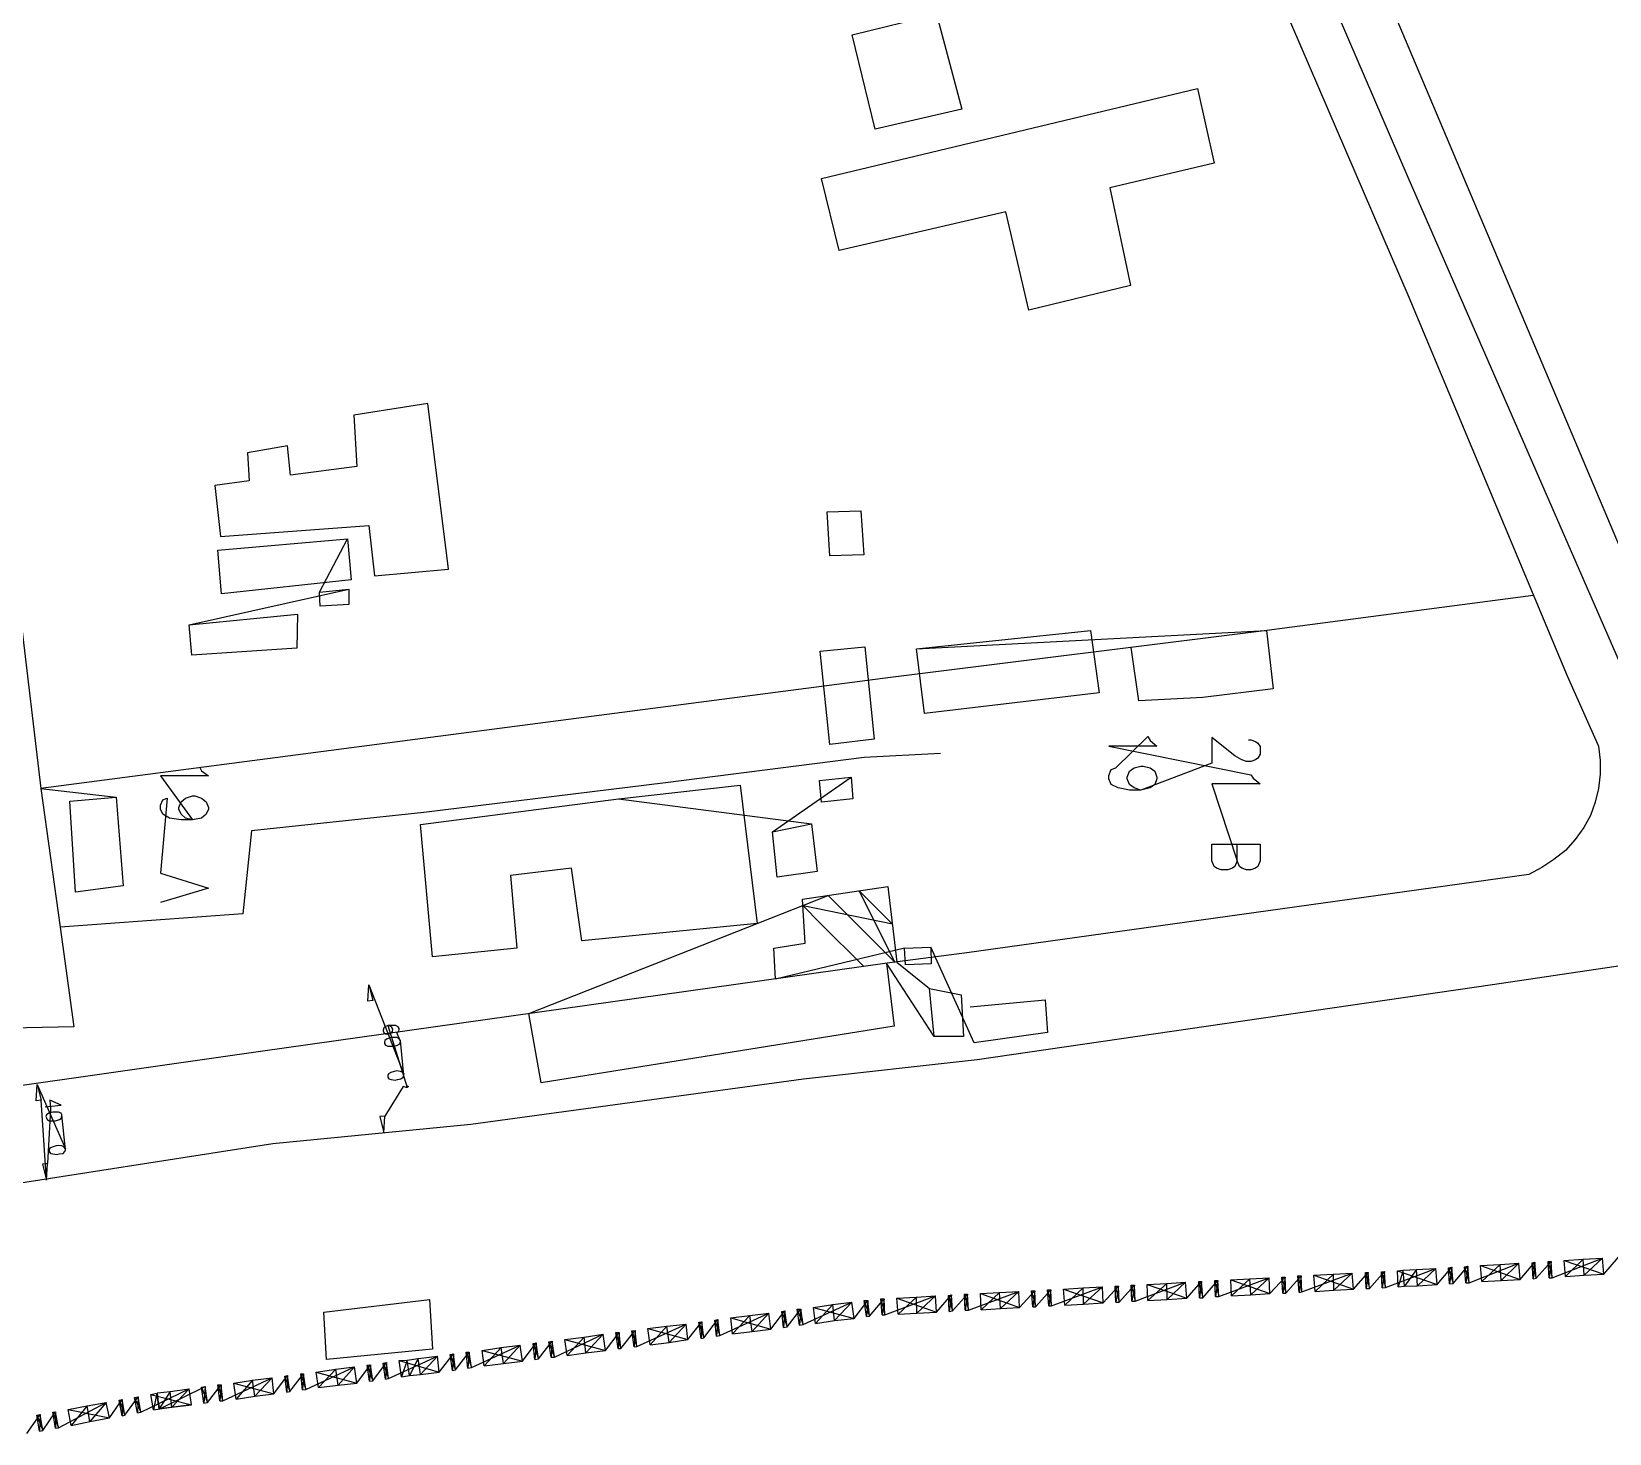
# Model space of a CAD drawing. Header units: metres. Extents: x 0 to 805, y 0 to 1107.
# Drawn here: x 334 to 508.9, y 103.7 to 259.1 of the extents above; entities that cross this region are included whole.
import ezdxf

# ---------------------------------------------------------------- set-up
doc = ezdxf.new("R2010")
doc.units = ezdxf.units.M
doc.layers.add('GUIDES', color=8, linetype='Continuous')
doc.layers.add('ROADS', color=7, linetype='Continuous')

msp = doc.modelspace()

# ---------------------------------------------------------------- linework, layer by layer
at = {"layer": 'GUIDES'}
for points in [[(434.33, 261.03), (437.13, 250.49), (427.54, 248.27), (425, 258.75), (434.33, 261.03)], [(463.29, 252.78), (465.13, 244.52), (453.57, 241.79), (455.86, 230.94), (444.56, 228.2), (442.02, 239.13), (423.54, 234.81), (421.57, 242.81), (463.29, 252.78)], [(377.94, 217.85), (369.75, 216.58), (370.07, 210.87), (362.7, 209.92), (362.39, 213.16), (357.94, 212.39), (358.13, 209.28), (354.32, 208.77), (354.96, 203.12), (371.4, 204.33), (372.04, 198.74), (380.23, 199.5), (377.94, 217.85)], [(425.95, 205.98), (426.27, 201.09), (422.52, 200.96), (422.2, 205.85), (425.95, 205.98)], [(369.05, 202.87), (369.44, 198.3), (355.08, 196.77), (354.64, 201.6), (369.05, 202.87)], [(369.18, 197.28), (369.18, 195.57), (366.01, 195.38), (365.94, 196.96), (369.18, 197.28)], [(363.47, 194.49), (363.4, 190.74), (351.78, 189.98), (351.47, 193.34), (363.47, 194.49)], [(451.41, 192.71), (452.37, 185.79), (433, 183.5), (432.11, 190.68), (451.41, 192.71)], [(426.4, 190.87), (427.41, 180.64), (422.52, 180.07), (421.44, 190.42), (426.4, 190.87)], [(412.55, 175.56), (414.46, 160.2), (395.03, 158.29), (393.88, 166.36), (387.09, 165.53), (387.79, 157.47), (378.45, 156.51), (377.12, 171.18), (399.09, 174.04), (412.55, 175.56)], [(424.87, 176.45), (425.06, 174.04), (421.57, 173.66), (421.38, 176.07), (424.87, 176.45)], [(343.4, 174.23), (344.16, 164.39), (338.89, 163.69), (338.26, 173.79), (343.4, 174.23)], [(420.49, 171.25), (421.12, 165.97), (416.68, 165.34), (416.17, 170.36), (420.49, 171.25)], [(433.7, 157.59), (433.76, 155.75), (430.9, 155.62), (430.78, 157.47), (433.7, 157.59)], [(371.85, 151.69), (371.28, 151.62), (371.4, 153.4), (371.85, 151.69)], [(433.57, 153.02), (437.06, 152.32), (437.32, 147.69), (434.08, 147.69), (433.57, 153.02)], [(374.9, 147.24), (374.77, 147.43), (374.52, 147.56), (374.07, 147.56), (373.82, 147.56), (373.44, 147.43), (373.18, 147.24), (373.12, 147.05), (373.12, 146.92), (373.25, 146.73), (373.5, 146.61), (373.94, 146.61), (374.2, 146.61), (374.58, 146.73), (374.83, 146.86), (374.9, 147.12), (374.9, 147.24)], [(375.28, 143.5), (375.15, 143.69), (374.9, 143.81), (374.45, 143.88), (374.2, 143.81), (373.82, 143.69), (373.56, 143.56), (373.5, 143.37), (373.5, 143.18), (373.63, 142.99), (373.88, 142.92), (374.33, 142.86), (374.58, 142.92), (374.96, 142.99), (375.21, 143.18), (375.28, 143.37), (375.28, 143.5)], [(335.08, 140.64), (334.51, 140.57), (334.64, 142.35), (335.08, 140.64)], [(337.37, 138.99), (337.3, 139.18), (336.99, 139.3), (336.61, 139.3), (336.35, 139.3), (335.91, 139.18), (335.65, 138.99), (335.59, 138.8), (335.65, 138.67), (335.72, 138.48), (335.97, 138.35), (336.42, 138.35), (336.67, 138.35), (337.11, 138.48), (337.3, 138.61), (337.37, 138.86), (337.37, 138.99)], [(373.18, 138.86), (372.61, 138.8), (373.06, 137.02), (373.18, 138.86)], [(337.75, 135.24), (337.62, 135.43), (337.37, 135.56), (336.99, 135.62), (336.73, 135.56), (336.29, 135.43), (336.03, 135.3), (335.97, 135.11), (335.97, 134.92), (336.1, 134.73), (336.35, 134.67), (336.8, 134.61), (337.05, 134.67), (337.5, 134.73), (337.69, 134.92), (337.75, 135.11), (337.75, 135.24)], [(335.78, 133.59), (335.21, 133.53), (335.65, 131.75), (335.78, 133.59)], [(498.91, 122.54), (496.94, 120.64), (496.82, 122.41), (498.91, 122.54)], [(499.04, 120.76), (498.91, 122.54), (496.94, 120.64), (499.04, 120.76)], [(500.69, 122.67), (500.5, 120.83), (500.37, 122.6), (500.69, 122.67)], [(500.82, 120.89), (500.69, 122.67), (500.5, 120.83), (500.82, 120.89)], [(502.47, 122.73), (502.28, 120.95), (502.15, 122.73), (502.47, 122.73)], [(502.6, 120.95), (502.47, 122.73), (502.28, 120.95), (502.6, 120.95)], [(506.02, 122.99), (504.06, 121.08), (503.93, 122.86), (506.02, 122.99)], [(506.15, 121.21), (506.02, 122.99), (504.06, 121.08), (506.15, 121.21)], [(508.18, 123.11), (506.15, 121.21), (506.02, 122.99), (508.18, 123.11)], [(508.31, 121.33), (508.18, 123.11), (506.15, 121.21), (508.31, 121.33)], [(469.07, 120.83), (467.04, 118.92), (466.97, 120.7), (469.07, 120.83)], [(469.19, 119.05), (469.07, 120.83), (467.04, 118.92), (469.19, 119.05)], [(471.23, 120.95), (469.19, 119.05), (469.07, 120.83), (471.23, 120.95)], [(471.29, 119.18), (471.23, 120.95), (469.19, 119.05), (471.29, 119.18)], [(473, 121.02), (472.75, 119.24), (472.62, 121.02), (473, 121.02)], [(473.07, 119.24), (473, 121.02), (472.75, 119.24), (473.07, 119.24)], [(474.78, 121.14), (474.53, 119.3), (474.4, 121.14), (474.78, 121.14)], [(474.85, 119.37), (474.78, 121.14), (474.53, 119.3), (474.85, 119.37)], [(478.34, 121.33), (476.31, 119.43), (476.18, 121.21), (478.34, 121.33)], [(478.4, 119.56), (478.34, 121.33), (476.31, 119.43), (478.4, 119.56)], [(480.43, 121.46), (478.4, 119.56), (478.34, 121.33), (480.43, 121.46)], [(480.56, 119.68), (480.43, 121.46), (478.4, 119.56), (480.56, 119.68)], [(482.21, 121.52), (481.96, 119.75), (481.89, 121.52), (482.21, 121.52)], [(482.34, 119.75), (482.21, 121.52), (481.96, 119.75), (482.34, 119.75)], [(483.99, 121.65), (483.74, 119.81), (483.67, 121.59), (483.99, 121.65)], [(484.12, 119.87), (483.99, 121.65), (483.74, 119.81), (484.12, 119.87)], [(486.09, 121.78), (485.51, 119.94), (485.45, 121.72), (486.09, 121.78)], [(486.21, 120), (486.09, 121.78), (485.51, 119.94), (486.21, 120)], [(487.55, 121.84), (486.21, 120), (486.09, 121.78), (487.55, 121.84)], [(487.67, 120.06), (487.55, 121.84), (486.21, 120), (487.67, 120.06)], [(489.7, 121.97), (487.67, 120.06), (487.55, 121.84), (489.7, 121.97)], [(489.83, 120.19), (489.7, 121.97), (487.67, 120.06), (489.83, 120.19)], [(491.48, 122.1), (491.23, 120.25), (491.1, 122.03), (491.48, 122.1)], [(491.61, 120.32), (491.48, 122.1), (491.23, 120.25), (491.61, 120.32)], [(493.26, 122.22), (493.01, 120.38), (492.88, 122.16), (493.26, 122.22)], [(493.39, 120.38), (493.26, 122.22), (493.01, 120.38), (493.39, 120.38)], [(496.82, 122.41), (494.78, 120.51), (494.66, 122.29), (496.82, 122.41)], [(496.94, 120.64), (496.82, 122.41), (494.78, 120.51), (496.94, 120.64)], [(435.98, 119.05), (435.73, 117.21), (435.67, 118.98), (435.98, 119.05)], [(436.11, 117.27), (435.98, 119.05), (435.73, 117.21), (436.11, 117.27)], [(437.76, 119.11), (437.51, 117.33), (437.44, 119.11), (437.76, 119.11)], [(437.89, 117.33), (437.76, 119.11), (437.51, 117.33), (437.89, 117.33)], [(441.32, 119.3), (439.29, 117.4), (439.22, 119.18), (441.32, 119.3)], [(441.44, 117.52), (441.32, 119.3), (439.29, 117.4), (441.44, 117.52)], [(443.48, 119.43), (441.44, 117.52), (441.32, 119.3), (443.48, 119.43)], [(443.54, 117.65), (443.48, 119.43), (441.44, 117.52), (443.54, 117.65)], [(445.25, 119.49), (445, 117.71), (444.87, 119.49), (445.25, 119.49)], [(445.32, 117.71), (445.25, 119.49), (445, 117.71), (445.32, 117.71)], [(447.03, 119.62), (446.78, 117.84), (446.65, 119.62), (447.03, 119.62)], [(447.1, 117.84), (447.03, 119.62), (446.78, 117.84), (447.1, 117.84)], [(450.59, 119.81), (448.56, 117.91), (448.43, 119.68), (450.59, 119.81)], [(450.65, 118.03), (450.59, 119.81), (448.56, 117.91), (450.65, 118.03)], [(452.75, 119.94), (450.65, 118.03), (450.59, 119.81), (452.75, 119.94)], [(452.81, 118.16), (452.75, 119.94), (450.65, 118.03), (452.81, 118.16)], [(454.53, 120), (454.21, 118.22), (454.14, 120), (454.53, 120)], [(454.59, 118.22), (454.53, 120), (454.21, 118.22), (454.59, 118.22)], [(456.3, 120.13), (455.99, 118.35), (455.92, 120.13), (456.3, 120.13)], [(456.37, 118.35), (456.3, 120.13), (455.99, 118.35), (456.37, 118.35)], [(459.86, 120.32), (457.76, 118.41), (457.7, 120.19), (459.86, 120.32)], [(459.92, 118.54), (459.86, 120.32), (457.76, 118.41), (459.92, 118.54)], [(461.96, 120.45), (459.92, 118.54), (459.86, 120.32), (461.96, 120.45)], [(462.08, 118.67), (461.96, 120.45), (459.92, 118.54), (462.08, 118.67)], [(463.73, 120.51), (463.48, 118.73), (463.42, 120.51), (463.73, 120.51)], [(463.86, 118.73), (463.73, 120.51), (463.48, 118.73), (463.86, 118.73)], [(465.51, 120.64), (465.26, 118.86), (465.19, 120.64), (465.51, 120.64)], [(465.64, 118.86), (465.51, 120.64), (465.26, 118.86), (465.64, 118.86)], [(378.14, 118.54), (378.45, 113.02), (366.71, 111.87), (366.39, 117.14), (378.14, 118.54)], [(417.51, 117.27), (417.38, 115.43), (417.19, 117.21), (417.51, 117.27)], [(417.76, 115.49), (417.51, 117.27), (417.38, 115.43), (417.76, 115.49)], [(419.28, 117.46), (419.16, 115.68), (418.9, 117.46), (419.28, 117.46)], [(419.54, 115.75), (419.28, 117.46), (419.16, 115.68), (419.54, 115.75)], [(422.84, 117.97), (420.93, 115.87), (420.68, 117.65), (422.84, 117.97)], [(423.03, 116.19), (422.84, 117.97), (420.93, 115.87), (423.03, 116.19)], [(424.93, 118.22), (423.03, 116.19), (422.84, 117.97), (424.93, 118.22)], [(425.19, 116.44), (424.93, 118.22), (423.03, 116.19), (425.19, 116.44)], [(426.71, 118.41), (426.59, 116.64), (426.33, 118.41), (426.71, 118.41)], [(426.9, 116.7), (426.71, 118.41), (426.59, 116.64), (426.9, 116.7)], [(428.55, 118.6), (428.3, 116.83), (428.17, 118.6), (428.55, 118.6)], [(428.62, 116.83), (428.55, 118.6), (428.3, 116.83), (428.62, 116.83)], [(432.11, 118.79), (430.08, 116.89), (429.95, 118.67), (432.11, 118.79)], [(432.17, 117.02), (432.11, 118.79), (430.08, 116.89), (432.17, 117.02)], [(434.21, 118.92), (432.17, 117.02), (432.11, 118.79), (434.21, 118.92)], [(434.33, 117.14), (434.21, 118.92), (432.17, 117.02), (434.33, 117.14)], [(404.42, 115.56), (402.58, 113.52), (402.33, 115.3), (404.42, 115.56)], [(404.68, 113.78), (404.42, 115.56), (402.58, 113.52), (404.68, 113.78)], [(406.58, 115.81), (404.68, 113.78), (404.42, 115.56), (406.58, 115.81)], [(406.77, 114.1), (406.58, 115.81), (404.68, 113.78), (406.77, 114.1)], [(408.3, 116.06), (408.23, 114.22), (407.98, 116), (408.3, 116.06)], [(408.55, 114.29), (408.3, 116.06), (408.23, 114.22), (408.55, 114.29)], [(410.08, 116.32), (409.95, 114.48), (409.76, 116.25), (410.08, 116.32)], [(410.33, 114.54), (410.08, 116.32), (409.95, 114.48), (410.33, 114.54)], [(413.63, 116.76), (411.73, 114.73), (411.54, 116.51), (413.63, 116.76)], [(413.89, 114.98), (413.63, 116.76), (411.73, 114.73), (413.89, 114.98)], [(415.73, 117.02), (413.89, 114.98), (413.63, 116.76), (415.73, 117.02)], [(415.98, 115.24), (415.73, 117.02), (413.89, 114.98), (415.98, 115.24)], [(389.95, 113.71), (389.82, 111.87), (389.63, 113.65), (389.95, 113.71)], [(390.2, 111.94), (389.95, 113.71), (389.82, 111.87), (390.2, 111.94)], [(391.72, 113.9), (391.6, 112.13), (391.34, 113.84), (391.72, 113.9)], [(391.98, 112.13), (391.72, 113.9), (391.6, 112.13), (391.98, 112.13)], [(395.28, 114.35), (393.38, 112.32), (393.12, 114.1), (395.28, 114.35)], [(395.47, 112.63), (395.28, 114.35), (393.38, 112.32), (395.47, 112.63)], [(397.38, 114.67), (395.47, 112.63), (395.28, 114.35), (397.38, 114.67)], [(397.63, 112.89), (397.38, 114.67), (395.47, 112.63), (397.63, 112.89)], [(399.15, 114.86), (399.03, 113.08), (398.77, 114.86), (399.15, 114.86)], [(399.34, 113.08), (399.15, 114.86), (399.03, 113.08), (399.34, 113.08)], [(400.93, 115.11), (400.8, 113.27), (400.55, 115.05), (400.93, 115.11)], [(401.12, 113.33), (400.93, 115.11), (400.8, 113.27), (401.12, 113.33)], [(376.87, 112), (375.91, 110.09), (375.66, 111.81), (376.87, 112)], [(377.12, 110.22), (376.87, 112), (375.91, 110.09), (377.12, 110.22)], [(379.02, 112.25), (377.12, 110.22), (376.87, 112), (379.02, 112.25)], [(379.21, 110.48), (379.02, 112.25), (377.12, 110.22), (379.21, 110.48)], [(380.8, 112.51), (380.68, 110.67), (380.42, 112.44), (380.8, 112.51)], [(380.99, 110.73), (380.8, 112.51), (380.68, 110.67), (380.99, 110.73)], [(382.52, 112.7), (382.39, 110.92), (382.2, 112.7), (382.52, 112.7)], [(382.77, 110.98), (382.52, 112.7), (382.39, 110.92), (382.77, 110.98)], [(386.07, 113.21), (384.17, 111.17), (383.98, 112.89), (386.07, 113.21)], [(386.33, 111.43), (386.07, 113.21), (384.17, 111.17), (386.33, 111.43)], [(388.17, 113.46), (386.33, 111.43), (386.07, 113.21), (388.17, 113.46)], [(388.42, 111.68), (388.17, 113.46), (386.33, 111.43), (388.42, 111.68)], [(364.17, 110.29), (364.04, 108.51), (363.85, 110.29), (364.17, 110.29)], [(364.42, 108.57), (364.17, 110.29), (364.04, 108.51), (364.42, 108.57)], [(367.72, 110.79), (365.82, 108.76), (365.56, 110.48), (367.72, 110.79)], [(367.98, 109.02), (367.72, 110.79), (365.82, 108.76), (367.98, 109.02)], [(369.82, 111.05), (367.98, 109.02), (367.72, 110.79), (369.82, 111.05)], [(370.07, 109.27), (369.82, 111.05), (367.98, 109.02), (370.07, 109.27)], [(371.59, 111.3), (371.47, 109.46), (371.21, 111.24), (371.59, 111.3)], [(371.85, 109.52), (371.59, 111.3), (371.47, 109.46), (371.85, 109.52)], [(373.37, 111.56), (373.25, 109.71), (372.99, 111.49), (373.37, 111.56)], [(373.56, 109.78), (373.37, 111.56), (373.25, 109.71), (373.56, 109.78)], [(375.66, 111.81), (375.02, 109.97), (374.77, 111.75), (375.66, 111.81)], [(375.91, 110.09), (375.66, 111.81), (375.02, 109.97), (375.91, 110.09)], [(351.47, 108.63), (349.56, 106.6), (349.37, 108.32), (351.47, 108.63)], [(351.72, 106.86), (351.47, 108.63), (349.56, 106.6), (351.72, 106.86)], [(353.24, 108.89), (353.12, 107.05), (352.86, 108.82), (353.24, 108.89)], [(353.5, 107.11), (353.24, 108.89), (353.12, 107.05), (353.5, 107.11)], [(355.02, 109.08), (354.89, 107.3), (354.64, 109.08), (355.02, 109.08)], [(355.21, 107.3), (355.02, 109.08), (354.89, 107.3), (355.21, 107.3)], [(358.51, 109.59), (356.67, 107.49), (356.42, 109.27), (358.51, 109.59)], [(358.77, 107.81), (358.51, 109.59), (356.67, 107.49), (358.77, 107.81)], [(360.67, 109.84), (358.77, 107.81), (358.51, 109.59), (360.67, 109.84)], [(360.86, 108.06), (360.67, 109.84), (358.77, 107.81), (360.86, 108.06)], [(362.39, 110.09), (362.32, 108.25), (362.07, 110.03), (362.39, 110.09)], [(362.64, 108.32), (362.39, 110.09), (362.32, 108.25), (362.64, 108.32)], [(340.16, 106.73), (338.38, 104.57), (338.07, 106.35), (340.16, 106.73)], [(340.48, 105.01), (340.16, 106.73), (338.38, 104.57), (340.48, 105.01)], [(342.26, 107.11), (340.48, 105.01), (340.16, 106.73), (342.26, 107.11)], [(342.64, 105.4), (342.26, 107.11), (340.48, 105.01), (342.64, 105.4)], [(344.04, 107.43), (344.04, 105.65), (343.72, 107.36), (344.04, 107.43)], [(344.35, 105.71), (344.04, 107.43), (344.04, 105.65), (344.35, 105.71)], [(345.81, 107.75), (345.75, 105.97), (345.43, 107.68), (345.81, 107.75)], [(346.13, 106.03), (345.81, 107.75), (345.75, 105.97), (346.13, 106.03)], [(347.91, 108.13), (347.53, 106.28), (347.21, 108), (347.91, 108.13)], [(348.23, 106.41), (347.91, 108.13), (347.53, 106.28), (348.23, 106.41)], [(349.37, 108.32), (348.16, 106.41), (347.97, 108.19), (349.37, 108.32)], [(349.56, 106.6), (349.37, 108.32), (348.16, 106.41), (349.56, 106.6)], [(334.96, 105.78), (334.89, 103.94), (334.57, 105.71), (334.96, 105.78)], [(335.27, 104), (334.96, 105.78), (334.89, 103.94), (335.27, 104)], [(336.67, 106.09), (336.67, 104.25), (336.35, 106.03), (336.67, 106.09)], [(336.99, 104.32), (336.67, 106.09), (336.67, 104.25), (336.99, 104.32)]]:
    msp.add_lwpolyline(points, close=True, dxfattribs=at)
at = {"layer": 'ROADS'}
for points in [[(388.61, 478.14), (411.54, 427.85), (436.36, 372.92), (457.76, 324.41), (483.67, 264.46), (512.06, 197.28)], [(431.03, 371.78), (462.72, 298.37), (486.59, 242.94), (513.2, 181.98), (523.87, 157.59)], [(463.67, 283.13), (486.72, 229.67), (504.25, 187.69), (507.74, 179.88), (507.93, 178.29), (507.93, 176.77), (507.74, 175.18), (507.36, 173.66), (506.85, 172.2), (506.09, 170.86), (505.14, 169.53), (504.06, 168.32), (502.79, 167.31), (501.45, 166.42), (499.99, 165.66), (437.7, 156.96), (428.87, 155.81), (359.4, 146.04), (339.46, 143.18), (318.83, 140.26)], [(434.33, 261.03), (437.13, 250.49), (427.54, 248.27), (425, 258.75)], [(463.29, 252.78), (465.13, 244.52), (453.57, 241.79), (455.86, 230.94), (444.56, 228.2), (442.02, 239.13), (423.54, 234.81), (421.57, 242.81)], [(377.94, 217.85), (369.75, 216.58), (370.07, 210.87), (362.7, 209.92), (362.39, 213.16), (357.94, 212.39), (358.13, 209.28), (354.32, 208.77), (354.96, 203.12), (371.4, 204.33), (372.04, 198.74), (380.23, 199.5)], [(330.51, 213.16), (335.02, 175.18), (337.18, 159.82), (338.7, 148.77), (291.33, 147.75)], [(363.47, 194.49), (363.4, 190.74), (351.78, 189.98), (351.47, 193.34), (369.18, 197.28), (369.18, 195.57), (366.01, 195.38), (365.94, 196.96), (369.05, 202.87), (369.44, 198.3), (355.08, 196.77), (354.64, 201.6)], [(500.5, 196.58), (470.97, 192.71), (429.25, 187.5), (377.37, 180.71), (335.02, 175.18), (343.4, 174.23), (344.16, 164.39), (338.89, 163.69), (338.26, 173.79)], [(451.41, 192.71), (452.37, 185.79), (433, 183.5), (432.11, 190.68), (470.91, 192.71), (471.67, 186.23), (463.86, 185.28), (456.75, 184.9), (455.92, 190.8)], [(468.94, 180.58), (469.19, 180.58), (469.7, 180.39), (469.96, 180.2), (470.21, 179.82), (470.21, 178.99), (469.96, 178.55), (469.7, 178.36), (469.19, 178.17), (468.69, 178.17), (468.18, 178.36), (467.42, 178.8), (464.88, 180.83), (464.88, 177.98), (457, 174.99), (456.24, 175.25), (455.73, 175.63), (455.48, 176.26), (455.48, 176.45), (455.73, 177.09), (456.24, 177.47), (457, 177.66), (457.26, 177.66), (458.02, 177.47), (458.53, 177.09), (458.78, 176.45), (458.78, 176.26), (458.53, 175.63), (458.02, 175.25), (457, 174.99), (455.73, 174.99), (454.46, 175.25), (453.7, 175.63), (453.45, 176.26), (453.45, 176.64), (453.7, 177.28), (454.21, 177.47), (457.76, 180.96), (458.02, 180.52), (458.78, 179.88), (453.45, 179.88), (469.19, 176.71), (469.45, 176.33), (470.21, 175.69), (464.88, 175.69), (467.67, 167.18), (467.42, 166.55), (467.16, 166.36), (466.65, 166.17), (465.89, 166.17), (465.38, 166.36), (465.13, 166.55), (464.88, 167.18), (464.88, 169.02), (470.21, 169.02), (470.21, 167.18), (469.96, 166.55), (469.7, 166.36), (469.19, 166.17), (468.69, 166.17), (468.18, 166.36), (467.92, 166.55), (467.67, 167.18), (467.67, 169.02)], [(434.78, 179.06), (426.33, 178.61), (404.3, 175.82), (377.5, 172.52), (358.39, 170.48), (357.43, 161.28), (337.18, 159.82)], [(352.61, 177.6), (352.86, 177.15), (353.62, 176.58), (348.29, 176.58), (351.85, 171.69), (351.08, 171.88), (350.58, 172.32), (350.32, 172.9), (350.32, 173.09), (350.58, 173.72), (351.08, 174.1), (351.85, 174.36), (352.1, 174.36), (352.86, 174.1), (353.37, 173.72), (353.62, 173.09), (353.62, 172.9), (353.37, 172.32), (352.86, 171.88), (351.85, 171.69), (350.58, 171.69), (349.31, 171.88), (348.54, 172.32), (348.29, 172.9), (348.29, 173.34), (348.54, 173.91), (349.05, 174.1), (348.29, 165.78), (353.62, 164.13), (348.29, 162.55)], [(412.55, 175.56), (414.46, 160.2), (395.03, 158.29), (393.88, 166.36), (387.09, 165.53), (387.79, 157.47), (378.45, 156.51), (377.12, 171.18), (399.09, 174.04), (420.49, 171.25), (421.12, 165.97), (416.68, 165.34), (416.17, 170.36), (424.87, 176.45), (425.06, 174.04), (421.57, 173.66), (421.38, 176.07)], [(438.08, 150.99), (446.4, 151.75), (446.65, 148.13), (438.52, 146.99), (433.7, 157.59), (433.76, 155.75), (430.9, 155.62), (430.78, 157.47), (416.49, 154.04), (416.3, 157.47), (419.79, 158.04), (419.47, 162.93), (428.94, 164.32), (429.95, 155.94), (433.57, 153.02), (437.06, 152.32), (437.32, 147.69), (434.08, 147.69), (428.81, 155.81), (429.63, 148.83), (390.52, 142.54), (389.12, 150.23), (422.33, 163.31), (424.87, 160.77), (429.76, 155.88), (425.76, 163.82), (428.3, 161.28), (429.44, 160.13), (419.54, 162.16), (421.44, 160.26), (426.27, 155.43)], [(325.18, 130.29), (360.74, 135.81), (382.71, 137.97), (419.6, 142.99), (438.84, 145.15), (495.99, 153.47), (523.87, 157.59)], [(371.85, 151.69), (371.28, 151.62), (371.4, 153.4), (375.28, 143.5), (375.15, 143.69), (374.9, 143.81), (374.45, 143.88), (374.2, 143.81), (373.82, 143.69), (373.56, 143.56), (373.5, 143.37), (373.5, 143.18), (373.63, 142.99), (373.88, 142.92), (374.33, 142.86), (374.58, 142.92), (374.96, 142.99), (375.21, 143.18), (375.28, 143.37), (374.9, 147.24), (374.77, 147.43), (374.52, 147.56), (374.07, 147.56), (373.82, 147.56), (373.44, 147.43), (373.18, 147.24), (373.12, 147.05), (373.12, 146.92), (373.25, 146.73), (373.5, 146.61), (373.94, 146.61), (374.2, 146.61), (374.58, 146.73), (374.83, 146.86), (374.9, 147.12), (374.52, 148.13), (374.71, 148.26), (374.77, 148.45), (374.77, 148.58), (374.64, 148.77), (374.39, 148.89), (373.94, 148.89), (373.5, 148.89), (373.18, 148.77), (373.06, 148.64), (372.99, 148.39), (372.99, 148.32), (373.06, 148.13), (373.25, 148), (373.5, 148), (373.63, 148), (373.88, 148.07), (374.01, 148.26), (374.07, 148.45), (374.07, 148.51), (373.94, 148.7), (373.75, 148.83), (373.5, 148.89), (375.66, 142.04), (375.6, 142.1), (375.66, 142.23), (375.79, 142.16), (375.66, 142.04), (375.53, 142.04), (375.34, 142.1), (375.21, 142.16), (373.18, 138.86), (372.61, 138.8), (373.06, 137.02)], [(335.53, 139.88), (337.3, 140.07), (336.03, 140.64), (336.1, 139.62), (335.78, 133.59), (335.21, 133.53), (335.65, 131.75), (335.08, 140.64), (334.51, 140.57), (334.64, 142.35), (337.75, 135.24), (337.62, 135.43), (337.37, 135.56), (336.99, 135.62), (336.73, 135.56), (336.29, 135.43), (336.03, 135.3), (335.97, 135.11), (335.97, 134.92), (336.1, 134.73), (336.35, 134.67), (336.8, 134.61), (337.05, 134.67), (337.5, 134.73), (337.69, 134.92), (337.75, 135.11), (337.37, 138.99), (337.3, 139.18), (336.99, 139.3), (336.61, 139.3), (336.35, 139.3), (335.91, 139.18), (335.65, 138.99), (335.59, 138.8), (335.65, 138.67), (335.72, 138.48), (335.97, 138.35), (336.42, 138.35), (336.67, 138.35), (337.11, 138.48), (337.3, 138.61), (337.37, 138.86)], [(333.49, 103.68), (334.96, 105.78), (334.89, 103.94), (334.57, 105.71), (335.27, 104), (336.67, 106.09), (336.67, 104.25), (336.35, 106.03), (336.99, 104.32), (342.26, 107.11), (340.48, 105.01), (340.16, 106.73), (338.38, 104.57), (338.07, 106.35), (342.64, 105.4), (344.04, 107.43), (344.04, 105.65), (343.72, 107.36), (344.35, 105.71), (345.81, 107.75), (345.75, 105.97), (345.43, 107.68), (346.13, 106.03), (351.47, 108.63), (349.56, 106.6), (349.37, 108.32), (348.16, 106.41), (347.91, 108.13), (347.53, 106.28), (347.21, 108), (351.72, 106.86), (348.23, 106.41), (353.24, 108.89), (353.12, 107.05), (352.86, 108.82), (353.5, 107.11), (355.02, 109.08), (354.89, 107.3), (354.64, 109.08), (355.21, 107.3), (360.67, 109.84), (358.77, 107.81), (358.51, 109.59), (356.67, 107.49), (356.42, 109.27), (360.86, 108.06), (362.39, 110.09), (362.32, 108.25), (362.07, 110.03), (362.64, 108.32), (364.17, 110.29), (364.04, 108.51), (363.85, 110.29), (364.42, 108.57), (369.82, 111.05), (367.98, 109.02), (367.72, 110.79), (365.82, 108.76), (365.56, 110.48), (370.07, 109.27), (371.59, 111.3), (371.47, 109.46), (371.21, 111.24), (371.85, 109.52), (373.37, 111.56), (373.25, 109.71), (372.99, 111.49), (373.56, 109.78), (379.02, 112.25), (377.12, 110.22), (376.87, 112), (375.91, 110.09), (375.66, 111.81), (375.02, 109.97), (374.77, 111.75), (379.21, 110.48), (380.8, 112.51), (380.68, 110.67), (380.42, 112.44), (380.99, 110.73), (382.52, 112.7), (382.39, 110.92), (382.2, 112.7), (382.77, 110.98), (388.17, 113.46), (386.33, 111.43), (386.07, 113.21), (384.17, 111.17), (383.98, 112.89), (388.42, 111.68), (389.95, 113.71), (389.82, 111.87), (389.63, 113.65), (390.2, 111.94), (391.72, 113.9), (391.6, 112.13), (391.34, 113.84), (391.98, 112.13), (397.38, 114.67), (395.47, 112.63), (395.28, 114.35), (393.38, 112.32), (393.12, 114.1), (397.63, 112.89), (399.15, 114.86), (399.03, 113.08), (398.77, 114.86), (399.34, 113.08), (400.93, 115.11), (400.8, 113.27), (400.55, 115.05), (401.12, 113.33), (406.58, 115.81), (404.68, 113.78), (404.42, 115.56), (402.58, 113.52), (402.33, 115.3), (406.77, 114.1), (408.3, 116.06), (408.23, 114.22), (407.98, 116), (408.55, 114.29), (410.08, 116.32), (409.95, 114.48), (409.76, 116.25), (410.33, 114.54), (415.73, 117.02), (413.89, 114.98), (413.63, 116.76), (411.73, 114.73), (411.54, 116.51), (415.98, 115.24), (417.51, 117.27), (417.38, 115.43), (417.19, 117.21), (417.76, 115.49), (419.28, 117.46), (419.16, 115.68), (418.9, 117.46), (419.54, 115.75), (424.93, 118.22), (423.03, 116.19), (422.84, 117.97), (420.93, 115.87), (420.68, 117.65), (425.19, 116.44), (426.71, 118.41), (426.59, 116.64), (426.33, 118.41), (426.9, 116.7), (428.55, 118.6), (428.3, 116.83), (428.17, 118.6), (428.62, 116.83), (434.21, 118.92), (432.17, 117.02), (432.11, 118.79), (430.08, 116.89), (429.95, 118.67), (434.33, 117.14), (435.98, 119.05), (435.73, 117.21), (435.67, 118.98), (436.11, 117.27), (437.76, 119.11), (437.51, 117.33), (437.44, 119.11), (437.89, 117.33), (443.48, 119.43), (441.44, 117.52), (441.32, 119.3), (439.29, 117.4), (439.22, 119.18), (443.54, 117.65), (445.25, 119.49), (445, 117.71), (444.87, 119.49), (445.32, 117.71), (447.03, 119.62), (446.78, 117.84), (446.65, 119.62), (447.1, 117.84), (452.75, 119.94), (450.65, 118.03), (450.59, 119.81), (448.56, 117.91), (448.43, 119.68), (452.81, 118.16), (454.53, 120), (454.21, 118.22), (454.14, 120), (454.59, 118.22), (456.3, 120.13), (455.99, 118.35), (455.92, 120.13), (456.37, 118.35), (461.96, 120.45), (459.92, 118.54), (459.86, 120.32), (457.76, 118.41), (457.7, 120.19), (462.08, 118.67), (463.73, 120.51), (463.48, 118.73), (463.42, 120.51), (463.86, 118.73), (465.51, 120.64), (465.26, 118.86), (465.19, 120.64), (465.64, 118.86), (471.23, 120.95), (469.19, 119.05), (469.07, 120.83), (467.04, 118.92), (466.97, 120.7), (471.29, 119.18), (473, 121.02), (472.75, 119.24), (472.62, 121.02), (473.07, 119.24), (474.78, 121.14), (474.53, 119.3), (474.4, 121.14), (474.85, 119.37), (480.43, 121.46), (478.4, 119.56), (478.34, 121.33), (476.31, 119.43), (476.18, 121.21), (480.56, 119.68), (482.21, 121.52), (481.96, 119.75), (481.89, 121.52), (482.34, 119.75), (483.99, 121.65), (483.74, 119.81), (483.67, 121.59), (484.12, 119.87), (489.7, 121.97), (487.67, 120.06), (487.55, 121.84), (486.21, 120), (486.09, 121.78), (485.51, 119.94), (485.45, 121.72), (489.83, 120.19), (491.48, 122.1), (491.23, 120.25), (491.1, 122.03), (491.61, 120.32), (493.26, 122.22), (493.01, 120.38), (492.88, 122.16), (493.39, 120.38), (498.91, 122.54), (496.94, 120.64), (496.82, 122.41), (494.78, 120.51), (494.66, 122.29), (499.04, 120.76), (500.69, 122.67), (500.5, 120.83), (500.37, 122.6), (500.82, 120.89), (502.47, 122.73), (502.28, 120.95), (502.15, 122.73), (502.6, 120.95), (508.18, 123.11), (506.15, 121.21), (506.02, 122.99), (504.06, 121.08), (503.93, 122.86), (508.31, 121.33), (509.96, 123.24)]]:
    msp.add_lwpolyline(points, dxfattribs=at)

doc.saveas('drawing.dxf')
